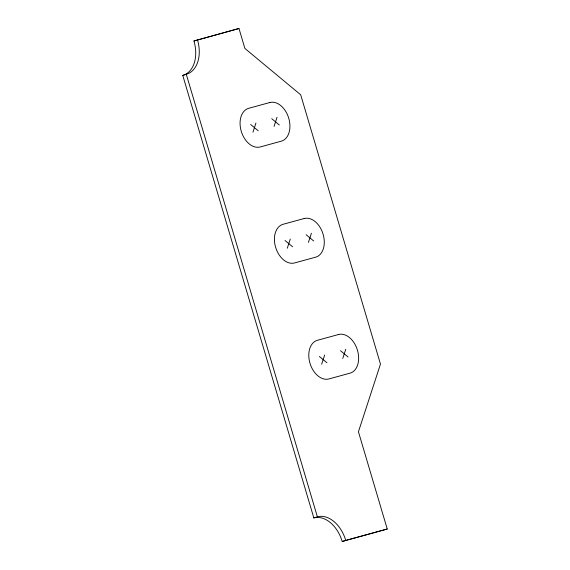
<?xml version="1.0" encoding="UTF-8"?>
<svg xmlns="http://www.w3.org/2000/svg" width="570" height="570" viewBox="0 0 570 570"><rect width="100%" height="100%" fill="white"/><g stroke="black" fill="none" stroke-linecap="round" stroke-linejoin="round"><path stroke-width="0.85" d="M252.945 132.219L255.93 123.042M274.056 126.44L277.041 117.263M287.301 248.214L290.294 239.037M308.413 242.435L311.398 233.258M321.665 364.209L324.651 355.032M342.769 358.43L345.762 349.253M193.957 40.983L238.98 28.5L244.886 48.429L300.696 94.805L380.468 364.095L358.437 431.782L387.244 529.024L342.214 541.5A30.253 20.513 72.5 0 0 313.835 517.916L182.756 75.404A30.253 20.513 72.5 0 0 193.957 40.983L238.98 28.5M182.756 75.404L186.29 74.285A30.253 20.513 72.5 0 0 197.491 39.872M313.835 517.916L317.369 516.805A30.253 20.513 72.5 0 1 345.748 540.381L387.244 529.024M342.214 541.5L345.748 540.381M271.762 118.71L279.336 125.001M250.658 124.488L258.224 130.779M306.126 234.705L313.692 240.989M285.014 240.483L292.581 246.767M340.482 350.7L348.049 356.984M319.371 356.478L326.938 362.762M186.29 74.285L317.369 516.805M269.824 102.522L248.712 108.3A20.164 13.673 72.5 0 0 241.245 131.243A20.164 13.673 72.5 0 0 260.162 146.967L281.274 141.189A20.164 13.673 72.5 0 0 288.741 118.239A20.164 13.673 72.5 0 0 269.824 102.522M304.18 218.517L283.069 224.295A20.164 13.673 72.5 0 0 275.602 247.238A20.164 13.673 72.5 0 0 294.526 262.955L315.63 257.177A20.164 13.673 72.5 0 0 323.105 234.234A20.164 13.673 72.5 0 0 304.18 218.517M338.537 334.512L317.433 340.29A20.164 13.673 72.5 0 0 309.966 363.233A20.164 13.673 72.5 0 0 328.883 378.95L349.994 373.172A20.164 13.673 72.5 0 0 357.461 350.229A20.164 13.673 72.5 0 0 338.537 334.512"/></g></svg>
